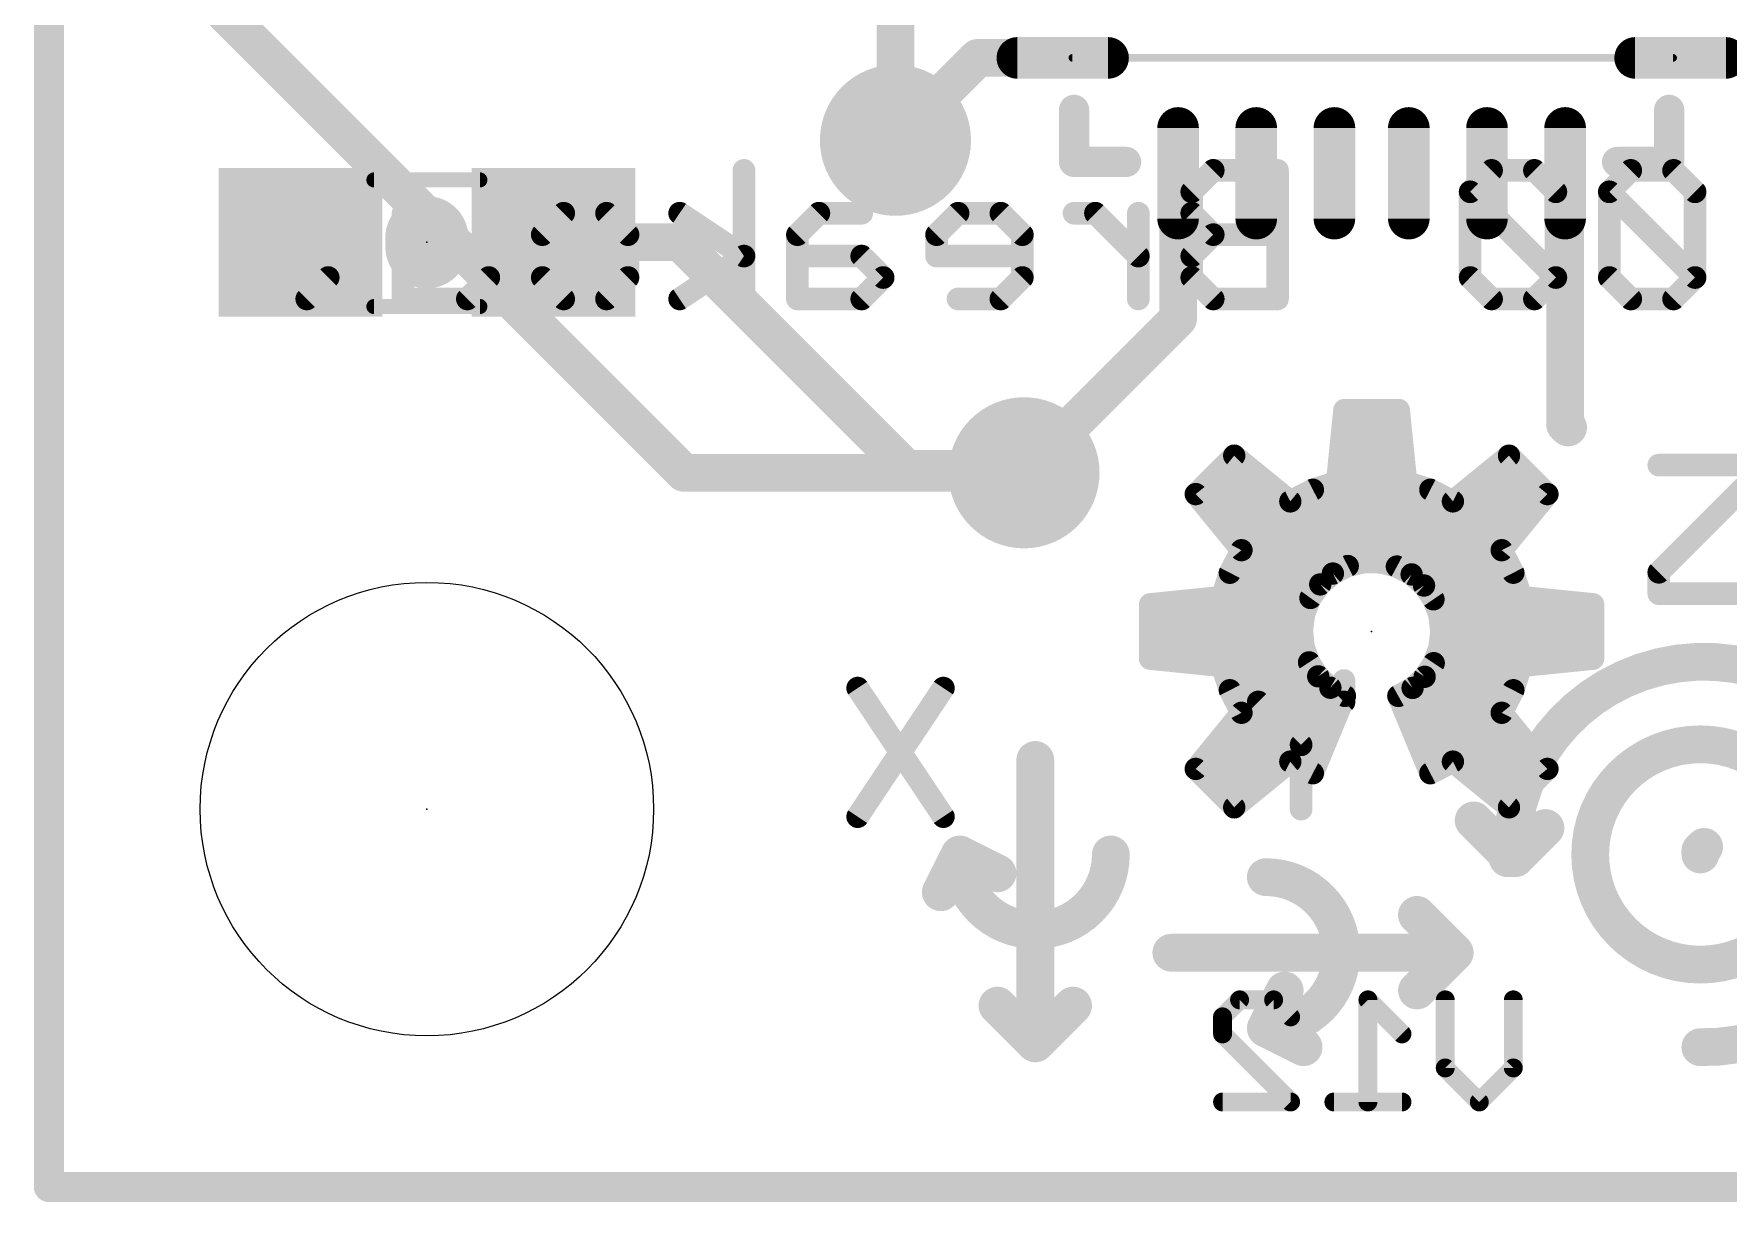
# Model space of a CAD drawing. Extents: x -27.9 to 17.9, y -15.2 to 21.7.
# Drawn here: x -0.1 to 11.29, y -0.1 to 7.75 of the extents above; entities that cross this region are included whole.
import ezdxf

# ---------------------------------------------------------------- set-up
doc = ezdxf.new("R2010")
doc.units = 0
for name, color, linetype in [('1', 12, 'CONTINUOUS'), ('16', 132, 'CONTINUOUS'), ('18', 110, 'CONTINUOUS'), ('20', 53, 'CONTINUOUS'), ('21', 41, 'CONTINUOUS'), ('22', 40, 'CONTINUOUS'), ('23', 53, 'CONTINUOUS'), ('24', 53, 'CONTINUOUS'), ('49', 253, 'CONTINUOUS'), ('51', 53, 'CONTINUOUS')]:
    doc.layers.add(name, color=color, linetype=linetype)

# ---------------------------------------------------------------- blocks, each defined once
blk = doc.blocks.new('RECT')
blk.add_solid([(-0.5, -0.5), (0.5, -0.5), (-0.5, 0.5), (0.5, 0.5)])
blk = doc.blocks.new('RECT142240X44704R100')
at = {"const_width": 0.1397}
blk.add_lwpolyline([(0.3747, 0), (0.3747, 0, 0.4142), (0.3048, 0.0699), (-0.3048, 0.0699, 0.4142), (-0.3747, 0), (-0.3747, 0, 0.4142), (-0.3048, -0.0699), (0.3048, -0.0699, 0.4142)], format="xyb", close=True, dxfattribs=at)
blk.add_solid([(-0.3302, -0.0254), (0.3302, -0.0254), (-0.3302, 0.0254), (0.3302, 0.0254)])
blk = doc.blocks.new('ROUNDV')
at = {"const_width": 0.5}
blk.add_lwpolyline([(0, -0.25, 1), (0, 0.25, 1), (0, -0.25)], format="xyb", dxfattribs=at)

msp = doc.modelspace()

# ---------------------------------------------------------------- linework, layer by layer
at = {"layer": '1'}
for points, const_width in [([(0, 0), (0, 21.59)], 0.2032), ([(6.243, 7.5892), (5.6896, 7.0358)], 0.254), ([(6.8138, 7.5892), (6.243, 7.5892)], 0.254), ([(7.5892, 6.8138), (7.5892, 5.8366)], 0.254), ([(10.1908, 6.8138), (10.1908, 5.1254)], 0.254), ([(3.39, 6.35), (4.2418, 6.35)], 0.254), ([(4.2418, 6.35), (5.7658, 4.826)], 0.254), ([(7.5892, 5.8366), (6.5532, 4.8006)], 0.254), ([(10.1908, 5.1254), (10.2108, 5.1054)], 0.254), ([(5.7658, 4.826), (6.5278, 4.826)], 0.254), ([(6.5278, 4.826), (6.5532, 4.8006)], 0.254), ([(17.78, 0), (0, 0)], 0.2032)]:
    msp.add_lwpolyline(points, dxfattribs=dict(at, const_width=const_width))
for points, const_width in [([(6.243, 7.6527, 1), (6.243, 7.5257)], 0.127), ([(6.2879, 7.5443, 1), (6.1981, 7.6341)], 0.127), ([(6.8138, 7.5257, 1), (6.8138, 7.6527)], 0.127), ([(5.6447, 7.0807, 1), (5.7345, 6.9909)], 0.127), ([(7.6527, 6.8138, 1), (7.5257, 6.8138)], 0.127), ([(10.2543, 6.8138, 1), (10.1273, 6.8138)], 0.127), ([(3.39, 6.4135, 1), (3.39, 6.2865)], 0.127), ([(4.2867, 6.3949, 1), (4.1969, 6.3051)], 0.127), ([(4.2418, 6.2865, 1), (4.2418, 6.4135)], 0.127), ([(7.6341, 5.7917, 1), (7.5443, 5.8815)], 0.127), ([(7.5257, 5.8366, 1), (7.6527, 5.8366)], 0.127), ([(10.2357, 5.1703, 1), (10.1459, 5.0805)], 0.127), ([(10.1273, 5.1254, 1), (10.2543, 5.1254)], 0.127), ([(10.1659, 5.0605, 1), (10.2557, 5.1503)], 0.127), ([(5.7658, 4.8895, 1), (5.7658, 4.7625)], 0.127), ([(5.7209, 4.7811, 1), (5.8107, 4.8709)], 0.127), ([(6.5727, 4.8709, 1), (6.4829, 4.7811)], 0.127), ([(6.5083, 4.8455, 1), (6.5981, 4.7557)], 0.127), ([(6.5083, 4.7557, 1), (6.5981, 4.8455)], 0.127), ([(6.5278, 4.7625, 1), (6.5278, 4.8895)], 0.127), ([(0, 0.0508, 1), (0, -0.0508)], 0.1016), ([(-0.0508, 0, 1), (0.0508, 0)], 0.1016)]:
    msp.add_lwpolyline(points, format="xyb", dxfattribs=dict(at, const_width=const_width))
at = {"layer": '16'}
for points, const_width in [([(0, 0), (0, 21.59)], 0.2032), ([(5.6896, 7.0358), (5.6896, 9.0678)], 0.254), ([(4.2672, 4.8006), (1.1684, 7.8994)], 0.254), ([(6.5532, 4.8006), (4.2672, 4.8006)], 0.254), ([(7.8881, 1.1435), (8.0025, 1.2579)], 0.127), ([(8.0025, 1.2579), (8.2313, 1.2579)], 0.127), ([(8.2313, 1.2579), (8.3457, 1.1435)], 0.127), ([(9.0941, 1.0291), (8.8653, 1.2579)], 0.127), ([(8.8653, 1.2579), (8.8653, 0.5715)], 0.127), ([(9.3849, 0.8003), (9.3849, 1.2579)], 0.127), ([(9.8425, 1.2579), (9.8425, 0.8003)], 0.127), ([(7.8881, 1.0291), (7.8881, 1.1435)], 0.127), ([(8.3457, 0.5715), (7.8881, 1.0291)], 0.127), ([(9.6137, 0.5715), (9.3849, 0.8003)], 0.127), ([(9.8425, 0.8003), (9.6137, 0.5715)], 0.127), ([(7.8881, 0.5715), (8.3457, 0.5715)], 0.127), ([(9.0941, 0.5715), (8.6365, 0.5715)], 0.127), ([(17.78, 0), (0, 0)], 0.2032)]:
    msp.add_lwpolyline(points, dxfattribs=dict(at, const_width=const_width))
for points, const_width in [([(5.6261, 7.0358, 1), (5.7531, 7.0358)], 0.127), ([(4.2672, 4.8641, 1), (4.2672, 4.7371)], 0.127), ([(4.2223, 4.7557, 1), (4.3121, 4.8455)], 0.127), ([(6.5532, 4.7371, 1), (6.5532, 4.8641)], 0.127), ([(8.0025, 1.2896, 1), (8.0025, 1.2261)], 0.0635), ([(8.0249, 1.2354, 1), (7.98, 1.2803)], 0.0635), ([(8.2537, 1.2803, 1), (8.2088, 1.2354)], 0.0635), ([(8.2313, 1.2261, 1), (8.2313, 1.2896)], 0.0635), ([(8.897, 1.2579, 1), (8.8335, 1.2579)], 0.0635), ([(8.8877, 1.2803, 1), (8.8428, 1.2354)], 0.0635), ([(9.4167, 1.2579, 1), (9.3532, 1.2579)], 0.0635), ([(9.8743, 1.2579, 1), (9.8108, 1.2579)], 0.0635), ([(7.9198, 1.1435, 1), (7.8563, 1.1435)], 0.0635), ([(7.8656, 1.1659, 1), (7.9105, 1.121)], 0.0635), ([(8.3232, 1.121, 1), (8.3681, 1.1659)], 0.0635), ([(7.8563, 1.0291, 1), (7.9198, 1.0291)], 0.0635), ([(7.9105, 1.0515, 1), (7.8656, 1.0066)], 0.0635), ([(9.0716, 1.0066, 1), (9.1165, 1.0515)], 0.0635), ([(9.3532, 0.8003, 1), (9.4167, 0.8003)], 0.0635), ([(9.4074, 0.8227, 1), (9.3625, 0.7778)], 0.0635), ([(9.8108, 0.8003, 1), (9.8743, 0.8003)], 0.0635), ([(9.865, 0.7778, 1), (9.82, 0.8227)], 0.0635), ([(7.8881, 0.6033, 1), (7.8881, 0.5397)], 0.0635), ([(8.3232, 0.549, 1), (8.3681, 0.594)], 0.0635), ([(8.3457, 0.5397, 1), (8.3457, 0.6033)], 0.0635), ([(8.6365, 0.6033, 1), (8.6365, 0.5397)], 0.0635), ([(8.8335, 0.5715, 1), (8.897, 0.5715)], 0.0635), ([(9.0941, 0.5397, 1), (9.0941, 0.6033)], 0.0635), ([(9.5913, 0.594, 1), (9.6362, 0.549)], 0.0635), ([(9.5913, 0.549, 1), (9.6362, 0.594)], 0.0635), ([(0, 0.0508, 1), (0, -0.0508)], 0.1016), ([(-0.0508, 0, 1), (0.0508, 0)], 0.1016)]:
    msp.add_lwpolyline(points, format="xyb", dxfattribs=dict(at, const_width=const_width))
at = {"layer": '20', "const_width": 0.2032}
for points in [[(0, 0), (0, 21.59)], [(17.78, 0), (0, 0)]]:
    msp.add_lwpolyline(points, dxfattribs=at)
at = {"layer": '20', "const_width": 0.1016}
for points in [[(0, 0.0508, 1), (0, -0.0508)], [(-0.0508, 0, 1), (0.0508, 0)]]:
    msp.add_lwpolyline(points, format="xyb", dxfattribs=at)
at = {"layer": '20'}
msp.add_circle((2.54, 2.54), 1.524, dxfattribs=at)
at = {"layer": '21'}
for points, const_width in [([(6.89, 7.24), (6.89, 6.89)], 0.2032), ([(10.89, 6.89), (10.89, 7.24)], 0.2032), ([(7.24, 6.89), (6.89, 6.89)], 0.2032), ([(10.54, 6.89), (10.89, 6.89)], 0.2032), ([(2.54, 6.3195), (2.54, 6.3805)], 0.5588), ([(10.8204, 4.8521), (11.3966, 4.8521)], 0.1524), ([(11.3966, 4.7081), (10.8204, 4.1319)], 0.1524), ([(10.8204, 4.1319), (10.8204, 3.9878)], 0.1524), ([(10.8204, 3.9878), (11.3966, 3.9878)], 0.1524), ([(5.4356, 3.3535), (6.0118, 2.4892)], 0.1524), ([(6.0118, 3.3535), (5.4356, 2.4892)], 0.1524), ([(8.128, 3.4043), (8.128, 3.2603)], 0.1524), ([(8.7042, 3.2603), (8.7042, 3.4043)], 0.1524), ([(8.128, 3.2603), (8.4161, 2.9722)], 0.1524), ([(8.4161, 2.9722), (8.7042, 3.2603)], 0.1524), ([(6.6294, 0.9652), (6.6294, 2.8702)], 0.254), ([(8.4161, 2.9722), (8.4161, 2.54)], 0.1524), ([(9.779, 2.2606), (9.5758, 2.4638)], 0.254), ([(9.8552, 2.2098), (10.0584, 2.413)], 0.254), ([(11.0998, 2.2606), (11.1252, 2.286)], 0.254), ([(6.1214, 2.2352), (5.9944, 1.9812)], 0.254), ([(6.1214, 2.2352), (6.3754, 2.1082)], 0.254), ([(9.8298, 2.2606), (9.779, 2.2606)], 0.254), ([(9.8044, 2.2098), (9.8552, 2.2098)], 0.254), ([(11.0998, 2.2352), (11.0998, 2.2606)], 0.254), ([(9.4488, 1.5748), (9.1948, 1.8288)], 0.254), ([(9.4488, 1.5748), (7.5438, 1.5748)], 0.254), ([(9.4488, 1.5748), (9.1948, 1.3208)], 0.254), ([(8.1788, 1.0668), (8.3058, 1.3208)], 0.254), ([(6.6294, 0.9652), (6.3754, 1.2192)], 0.254), ([(6.6294, 0.9652), (6.8834, 1.2192)], 0.254), ([(8.1788, 1.0668), (8.4328, 0.9398)], 0.254)]:
    msp.add_lwpolyline(points, dxfattribs=dict(at, const_width=const_width))
for points, const_width in [([(6.9408, 7.24, 1), (6.8392, 7.24)], 0.1016), ([(10.9408, 7.24, 1), (10.8392, 7.24)], 0.1016), ([(6.89, 6.9408, 1), (6.89, 6.8392)], 0.1016), ([(7.24, 6.8392, 1), (7.24, 6.9408)], 0.1016), ([(10.54, 6.9408, 1), (10.54, 6.8392)], 0.1016), ([(10.89, 6.8392, 1), (10.89, 6.9408)], 0.1016), ([(6.8392, 6.89, 1), (6.9408, 6.89)], 0.1016), ([(10.8392, 6.89, 1), (10.9408, 6.89)], 0.1016), ([(2.6797, 6.3805, 1), (2.4003, 6.3805)], 0.2794), ([(2.4003, 6.3195, 1), (2.6797, 6.3195)], 0.2794), ([(10.8204, 4.8902, 1), (10.8204, 4.814)], 0.0762), ([(10.8585, 4.1319, 1), (10.7823, 4.1319)], 0.0762), ([(10.7935, 4.1588, 1), (10.8473, 4.1049)], 0.0762), ([(10.8204, 4.0259, 1), (10.8204, 3.9497)], 0.0762), ([(10.7823, 3.9878, 1), (10.8585, 3.9878)], 0.0762), ([(11.0998, 0.9398, 2.4828), (9.8298, 2.2098)], 0.254), ([(5.4673, 3.3747, 1), (5.4039, 3.3324)], 0.0762), ([(6.0435, 3.3324, 1), (5.9801, 3.3747)], 0.0762), ([(8.1661, 3.4043, 1), (8.0899, 3.4043)], 0.0762), ([(8.7423, 3.4043, 1), (8.6661, 3.4043)], 0.0762), ([(8.1549, 3.2872, 1), (8.1011, 3.2333)], 0.0762), ([(8.7312, 3.2333, 1), (8.6773, 3.2872)], 0.0762), ([(8.0899, 3.2603, 1), (8.1661, 3.2603)], 0.0762), ([(8.6661, 3.2603, 1), (8.7423, 3.2603)], 0.0762), ([(11.0998, 1.4947, 1), (11.0998, 2.9757, 1), (11.0998, 1.4947)], 0.254), ([(6.6929, 2.8702, 1), (6.5659, 2.8702)], 0.127), ([(8.4542, 2.9722, 1), (8.378, 2.9722)], 0.0762), ([(8.3892, 2.9991, 1), (8.4431, 2.9452)], 0.0762), ([(8.3892, 2.9452, 1), (8.4431, 2.9991)], 0.0762), ([(5.4039, 2.5103, 1), (5.4673, 2.4681)], 0.0762), ([(5.9801, 2.4681, 1), (6.0435, 2.5103)], 0.0762), ([(8.378, 2.54, 1), (8.4542, 2.54)], 0.0762), ([(9.6207, 2.5087, 1), (9.5309, 2.4189)], 0.127), ([(10.1033, 2.3681, 1), (10.0135, 2.4579)], 0.127), ([(11.1701, 2.2411, 1), (11.0803, 2.3309)], 0.127), ([(6.1214, 2.2352, 1), (7.1374, 2.2352)], 0.254), ([(6.1849, 2.2352, 1), (6.0579, 2.2352)], 0.127), ([(6.1498, 2.292, 1), (6.093, 2.1784)], 0.127), ([(6.1782, 2.2068, 1), (6.0646, 2.2636)], 0.127), ([(7.2009, 2.2352, 1), (7.0739, 2.2352)], 0.127), ([(9.779, 2.3241, 1), (9.779, 2.1971)], 0.127), ([(9.7341, 2.2157, 1), (9.8239, 2.3055)], 0.127), ([(9.8044, 2.2733, 1), (9.8044, 2.1463)], 0.127), ([(9.8103, 2.2547, 1), (9.9001, 2.1649)], 0.127), ([(9.8298, 2.1971, 1), (9.8298, 2.3241)], 0.127), ([(9.8552, 2.1463, 1), (9.8552, 2.2733)], 0.127), ([(11.1633, 2.2606, 1), (11.0363, 2.2606)], 0.127), ([(11.0549, 2.3055, 1), (11.1447, 2.2157)], 0.127), ([(11.0363, 2.2352, 1), (11.1633, 2.2352)], 0.127), ([(6.347, 2.0514, 1), (6.4038, 2.165)], 0.127), ([(8.1788, 1.0668, 1), (8.1788, 2.0828)], 0.254), ([(8.1788, 2.1463, 1), (8.1788, 2.0193)], 0.127), ([(9.7663, 2.2086, 1), (9.8933, 2.211)], 0.127), ([(5.9376, 2.0096, 1), (6.0512, 1.9528)], 0.127), ([(9.2397, 1.8737, 1), (9.1499, 1.7839)], 0.127), ([(7.5438, 1.6383, 1), (7.5438, 1.5113)], 0.127), ([(9.4937, 1.5299, 1), (9.4039, 1.6197)], 0.127), ([(9.4039, 1.5299, 1), (9.4937, 1.6197)], 0.127), ([(9.4488, 1.5113, 1), (9.4488, 1.6383)], 0.127), ([(8.3626, 1.2924, 1), (8.249, 1.3492)], 0.127), ([(9.1499, 1.3657, 1), (9.2397, 1.2759)], 0.127), ([(6.4203, 1.2641, 1), (6.3305, 1.1743)], 0.127), ([(6.9283, 1.1743, 1), (6.8385, 1.2641)], 0.127), ([(8.1788, 1.1303, 1), (8.1788, 1.0033)], 0.127), ([(8.2072, 1.1236, 1), (8.1504, 1.01)], 0.127), ([(8.122, 1.0952, 1), (8.2356, 1.0384)], 0.127), ([(6.5845, 1.0101, 1), (6.6743, 0.9203)], 0.127), ([(6.5659, 0.9652, 1), (6.6929, 0.9652)], 0.127), ([(6.5845, 0.9203, 1), (6.6743, 1.0101)], 0.127), ([(8.4044, 0.883, 1), (8.4612, 0.9966)], 0.127), ([(11.101, 1.0033, 1), (11.0986, 0.8763)], 0.127)]:
    msp.add_lwpolyline(points, format="xyb", dxfattribs=dict(at, const_width=const_width))
at = {"layer": '22'}
for points, const_width in [([(4.6713, 5.969), (4.6713, 6.8333)], 0.1524), ([(7.8253, 6.8333), (7.6813, 6.6893)], 0.1524), ([(8.2575, 6.8333), (7.8253, 6.8333)], 0.1524), ([(8.2575, 5.969), (8.2575, 6.8333)], 0.1524), ([(9.6964, 6.8333), (9.5523, 6.6893)], 0.1524), ([(9.9845, 6.8333), (9.6964, 6.8333)], 0.1524), ([(10.1285, 6.6893), (9.9845, 6.8333)], 0.1524), ([(10.6319, 6.8333), (10.4878, 6.6893)], 0.1524), ([(10.92, 6.8333), (10.6319, 6.8333)], 0.1524), ([(11.064, 6.6893), (10.92, 6.8333)], 0.1524), ([(1.8766, 6.6893), (1.8766, 6.1131)], 0.1524), ([(7.6813, 6.6893), (7.6813, 6.5452)], 0.1524), ([(9.5523, 6.6893), (9.5523, 6.1131)], 0.1524), ([(10.1285, 6.1131), (9.5523, 6.6893)], 0.1524), ([(10.1285, 6.1131), (10.1285, 6.6893)], 0.1524), ([(10.4878, 6.6893), (10.4878, 6.1131)], 0.1524), ([(11.064, 6.1131), (10.4878, 6.6893)], 0.1524), ([(11.064, 6.1131), (11.064, 6.6893)], 0.1524), ([(2.0207, 6.5452), (1.7326, 6.5452)], 0.1524), ([(2.38, 5.969), (2.38, 6.5452)], 0.1524), ([(2.9562, 6.5452), (2.9562, 6.1131)], 0.1524), ([(3.3155, 6.4012), (3.4596, 6.5452)], 0.1524), ([(3.4596, 6.5452), (3.7477, 6.5452)], 0.1524), ([(3.7477, 6.5452), (3.8917, 6.4012)], 0.1524), ([(4.6713, 6.2571), (4.2392, 6.5452)], 0.1524), ([(5.1747, 6.5452), (5.0306, 6.4012)], 0.1524), ([(5.4628, 6.5452), (5.1747, 6.5452)], 0.1524), ([(6.1102, 6.5452), (5.9661, 6.4012)], 0.1524), ([(6.3983, 6.5452), (6.1102, 6.5452)], 0.1524), ([(6.5424, 6.4012), (6.3983, 6.5452)], 0.1524), ([(7.0339, 6.5452), (6.8898, 6.5452)], 0.1524), ([(7.322, 6.2571), (7.0339, 6.5452)], 0.1524), ([(7.322, 5.969), (7.322, 6.5452)], 0.1524), ([(7.6813, 6.5452), (7.8253, 6.4012)], 0.1524), ([(3.3155, 6.1131), (3.3155, 6.4012)], 0.1524), ([(3.8917, 6.4012), (3.8917, 6.1131)], 0.1524), ([(5.0306, 6.4012), (5.0306, 5.969)], 0.1524), ([(5.9661, 6.4012), (5.9661, 6.2571)], 0.1524), ([(6.5424, 6.1131), (6.5424, 6.4012)], 0.1524), ([(7.8253, 6.4012), (7.6813, 6.2571)], 0.1524), ([(8.2575, 6.4012), (7.8253, 6.4012)], 0.1524), ([(4.2392, 5.969), (4.6713, 6.2571)], 0.1524), ([(5.4628, 6.2571), (5.0306, 6.2571)], 0.1524), ([(5.6069, 6.1131), (5.4628, 6.2571)], 0.1524), ([(5.9661, 6.2571), (6.5424, 6.2571)], 0.1524), ([(7.6813, 6.2571), (7.6813, 6.1131)], 0.1524), ([(1.8766, 6.1131), (1.7326, 5.969)], 0.1524), ([(2.9562, 6.1131), (2.8122, 5.969)], 0.1524), ([(3.4596, 5.969), (3.3155, 6.1131)], 0.1524), ([(3.8917, 6.1131), (3.7477, 5.969)], 0.1524), ([(5.4628, 5.969), (5.6069, 6.1131)], 0.1524), ([(6.3983, 5.969), (6.5424, 6.1131)], 0.1524), ([(7.6813, 6.1131), (7.8253, 5.969)], 0.1524), ([(9.5523, 6.1131), (9.6964, 5.969)], 0.1524), ([(9.9845, 5.969), (10.1285, 6.1131)], 0.1524), ([(10.4878, 6.1131), (10.6319, 5.969)], 0.1524), ([(10.92, 5.969), (11.064, 6.1131)], 0.1524), ([(2.8122, 5.969), (2.38, 5.969)], 0.1524), ([(3.7477, 5.969), (3.4596, 5.969)], 0.1524), ([(5.0306, 5.969), (5.4628, 5.969)], 0.1524), ([(6.1102, 5.969), (6.3983, 5.969)], 0.1524), ([(7.8253, 5.969), (8.2575, 5.969)], 0.1524), ([(9.6964, 5.969), (9.9845, 5.969)], 0.1524), ([(10.6319, 5.969), (10.92, 5.969)], 0.1524), ([(8.658, 4.7387), (8.7072, 5.2226)], 0.15), ([(8.7072, 5.2226), (9.0728, 5.2226)], 0.15), ([(9.0728, 5.2226), (9.122, 4.7387)], 0.15), ([(8.6947, 5.1), (9.0853, 5.1)], 0.15), ([(8.6795, 4.95), (9.1005, 4.95)], 0.15), ([(7.708, 4.6573), (7.9665, 4.9158)], 0.15), ([(7.9665, 4.9158), (8.3435, 4.6084)], 0.15), ([(9.4365, 4.6084), (9.8135, 4.9158)], 0.15), ([(9.8135, 4.9158), (10.072, 4.6573)], 0.15), ([(7.8507, 4.8), (8.1085, 4.8)], 0.15), ([(8.4953, 4.6866), (8.658, 4.7387)], 0.15), ([(8.6642, 4.8), (9.1158, 4.8)], 0.15), ([(9.122, 4.7387), (9.2847, 4.6866)], 0.15), ([(9.6715, 4.8), (9.9293, 4.8)], 0.15), ([(8.0154, 4.2803), (7.708, 4.6573)], 0.15), ([(7.714, 4.65), (8.2925, 4.65)], 0.15), ([(8.3435, 4.6084), (8.4953, 4.6866)], 0.15), ([(8.4243, 4.65), (9.3557, 4.65)], 0.15), ([(9.2847, 4.6866), (9.4365, 4.6084)], 0.15), ([(9.4875, 4.65), (10.0661, 4.65)], 0.15), ([(10.072, 4.6573), (9.7646, 4.2803)], 0.15), ([(7.8363, 4.5), (9.9437, 4.5)], 0.15), ([(7.9372, 4.1285), (8.0154, 4.2803)], 0.15), ([(7.9586, 4.35), (9.8214, 4.35)], 0.15), ([(9.7646, 4.2803), (9.8428, 4.1285)], 0.15), ([(7.974, 4.2), (9.806, 4.2)], 0.15), ([(8.7298, 4.1742), (8.6297, 4.1234)], 0.15), ([(8.839, 4.1996), (8.7298, 4.1742)], 0.15), ([(8.9512, 4.1984), (8.839, 4.1996)], 0.15), ([(9.0599, 4.1706), (8.9512, 4.1984)], 0.15), ([(9.1589, 4.1177), (9.0599, 4.1706)], 0.15), ([(7.8851, 3.9658), (7.9372, 4.1285)], 0.15), ([(7.9121, 4.05), (8.5442, 4.05)], 0.15), ([(8.5445, 4.0504), (8.4792, 3.9592)], 0.15), ([(8.6297, 4.1234), (8.5445, 4.0504)], 0.15), ([(9.2424, 4.0428), (9.1589, 4.1177)], 0.15), ([(9.2344, 4.05), (9.8679, 4.05)], 0.15), ([(9.3058, 3.9502), (9.2424, 4.0428)], 0.15), ([(9.8428, 4.1285), (9.8949, 3.9658)], 0.15), ([(7.4012, 3.9166), (7.8851, 3.9658)], 0.15), ([(7.4012, 3.551), (7.4012, 3.9166)], 0.15), ([(8.4792, 3.9592), (8.4373, 3.8551)], 0.15), ([(9.3453, 3.8452), (9.3058, 3.9502)], 0.15), ([(9.8949, 3.9658), (10.3788, 3.9166)], 0.15), ([(10.3788, 3.9166), (10.3788, 3.551)], 0.15), ([(7.4012, 3.9), (8.4554, 3.9)], 0.15), ([(8.4373, 3.8551), (8.4215, 3.744)], 0.15), ([(9.3247, 3.9), (10.3788, 3.9)], 0.15), ([(9.3588, 3.7338), (9.3453, 3.8452)], 0.15), ([(7.4012, 3.75), (8.4223, 3.75)], 0.15), ([(8.4215, 3.744), (8.4325, 3.6323)], 0.15), ([(9.3459, 3.6244), (9.3588, 3.7338)], 0.15), ([(9.3568, 3.75), (10.3788, 3.75)], 0.15), ([(7.4012, 3.6), (8.4438, 3.6)], 0.15), ([(8.4325, 3.6323), (8.4697, 3.5265)], 0.15), ([(9.3077, 3.521), (9.3459, 3.6244)], 0.15), ([(9.3369, 3.6), (10.3788, 3.6)], 0.15), ([(7.8851, 3.5018), (7.4012, 3.551)], 0.15), ([(7.9372, 3.3391), (7.8851, 3.5018)], 0.15), ([(8.4697, 3.5265), (8.531, 3.4325)], 0.15), ([(9.2465, 3.4293), (9.3077, 3.521)], 0.15), ([(9.8949, 3.5018), (9.8428, 3.3391)], 0.15), ([(10.3788, 3.551), (9.8949, 3.5018)], 0.15), ([(7.9017, 3.45), (8.5195, 3.45)], 0.15), ([(8.531, 3.4325), (8.6128, 3.3558)], 0.15), ([(8.6128, 3.3558), (8.7106, 3.3007)], 0.15), ([(9.0694, 3.3007), (9.1656, 3.3545)], 0.15), ([(9.1656, 3.3545), (9.2465, 3.4293)], 0.15), ([(9.2603, 3.45), (9.8783, 3.45)], 0.15), ([(8.0154, 3.1873), (7.9372, 3.3391)], 0.15), ([(7.9573, 3.3), (8.7103, 3.3)], 0.15), ([(8.7106, 3.3007), (8.4953, 2.781)], 0.15), ([(9.2847, 2.781), (9.0694, 3.3007)], 0.15), ([(9.0697, 3.3), (9.8227, 3.3)], 0.15), ([(9.8428, 3.3391), (9.7646, 3.1873)], 0.15), ([(7.708, 2.8103), (8.0154, 3.1873)], 0.15), ([(7.985, 3.15), (8.6482, 3.15)], 0.15), ([(9.1318, 3.15), (9.795, 3.15)], 0.15), ([(9.7646, 3.1873), (10.072, 2.8103)], 0.15), ([(7.8627, 3), (8.586, 3)], 0.15), ([(9.194, 3), (9.9173, 3)], 0.15), ([(7.9665, 2.5518), (7.708, 2.8103)], 0.15), ([(7.7404, 2.85), (8.3322, 2.85)], 0.15), ([(8.3435, 2.8592), (7.9665, 2.5518)], 0.15), ([(8.4953, 2.781), (8.3435, 2.8592)], 0.15), ([(8.3614, 2.85), (8.5239, 2.85)], 0.15), ([(9.2561, 2.85), (9.4186, 2.85)], 0.15), ([(9.4365, 2.8592), (9.2847, 2.781)], 0.15), ([(9.8135, 2.5518), (9.4365, 2.8592)], 0.15), ([(9.4478, 2.85), (10.0396, 2.85)], 0.15), ([(10.072, 2.8103), (9.8135, 2.5518)], 0.15), ([(7.8183, 2.7), (8.1483, 2.7)], 0.15), ([(9.6317, 2.7), (9.9617, 2.7)], 0.15)]:
    msp.add_lwpolyline(points, dxfattribs=dict(at, const_width=const_width))
for points, const_width in [([(4.7094, 6.8333, 1), (4.6332, 6.8333)], 0.0762), ([(7.8253, 6.8714, 1), (7.8253, 6.7952)], 0.0762), ([(7.8523, 6.8064, 1), (7.7984, 6.8603)], 0.0762), ([(8.2956, 6.8333, 1), (8.2194, 6.8333)], 0.0762), ([(8.2575, 6.7952, 1), (8.2575, 6.8714)], 0.0762), ([(9.6964, 6.8714, 1), (9.6964, 6.7952)], 0.0762), ([(9.7233, 6.8064, 1), (9.6694, 6.8603)], 0.0762), ([(10.0114, 6.8603, 1), (9.9575, 6.8064)], 0.0762), ([(9.9845, 6.7952, 1), (9.9845, 6.8714)], 0.0762), ([(10.6319, 6.8714, 1), (10.6319, 6.7952)], 0.0762), ([(10.6588, 6.8064, 1), (10.6049, 6.8603)], 0.0762), ([(10.9469, 6.8603, 1), (10.893, 6.8064)], 0.0762), ([(10.92, 6.7952, 1), (10.92, 6.8714)], 0.0762), ([(1.9147, 6.6893, 1), (1.8385, 6.6893)], 0.0762), ([(7.6543, 6.7162, 1), (7.7082, 6.6623)], 0.0762), ([(7.7194, 6.6893, 1), (7.6432, 6.6893)], 0.0762), ([(9.5904, 6.6893, 1), (9.5142, 6.6893)], 0.0762), ([(9.5792, 6.7162, 1), (9.5254, 6.6623)], 0.0762), ([(9.5254, 6.7162, 1), (9.5792, 6.6623)], 0.0762), ([(10.1666, 6.6893, 1), (10.0904, 6.6893)], 0.0762), ([(10.1016, 6.6623, 1), (10.1555, 6.7162)], 0.0762), ([(10.5259, 6.6893, 1), (10.4497, 6.6893)], 0.0762), ([(10.5148, 6.7162, 1), (10.4609, 6.6623)], 0.0762), ([(10.4609, 6.7162, 1), (10.5148, 6.6623)], 0.0762), ([(11.1021, 6.6893, 1), (11.0259, 6.6893)], 0.0762), ([(11.0371, 6.6623, 1), (11.091, 6.7162)], 0.0762), ([(1.7326, 6.5833, 1), (1.7326, 6.5071)], 0.0762), ([(2.0207, 6.5071, 1), (2.0207, 6.5833)], 0.0762), ([(2.4181, 6.5452, 1), (2.3419, 6.5452)], 0.0762), ([(2.9943, 6.5452, 1), (2.9181, 6.5452)], 0.0762), ([(3.4596, 6.5833, 1), (3.4596, 6.5071)], 0.0762), ([(3.4865, 6.5183, 1), (3.4326, 6.5722)], 0.0762), ([(3.7746, 6.5722, 1), (3.7207, 6.5183)], 0.0762), ([(3.7477, 6.5071, 1), (3.7477, 6.5833)], 0.0762), ([(4.2603, 6.5769, 1), (4.218, 6.5135)], 0.0762), ([(5.1747, 6.5833, 1), (5.1747, 6.5071)], 0.0762), ([(5.2016, 6.5183, 1), (5.1477, 6.5722)], 0.0762), ([(5.4628, 6.5071, 1), (5.4628, 6.5833)], 0.0762), ([(6.1102, 6.5833, 1), (6.1102, 6.5071)], 0.0762), ([(6.1371, 6.5183, 1), (6.0833, 6.5722)], 0.0762), ([(6.4253, 6.5722, 1), (6.3714, 6.5183)], 0.0762), ([(6.3983, 6.5071, 1), (6.3983, 6.5833)], 0.0762), ([(6.8898, 6.5833, 1), (6.8898, 6.5071)], 0.0762), ([(7.0608, 6.5722, 1), (7.0069, 6.5183)], 0.0762), ([(7.0339, 6.5071, 1), (7.0339, 6.5833)], 0.0762), ([(7.3601, 6.5452, 1), (7.2839, 6.5452)], 0.0762), ([(7.7082, 6.5722, 1), (7.6543, 6.5183)], 0.0762), ([(7.6432, 6.5452, 1), (7.7194, 6.5452)], 0.0762), ([(3.3536, 6.4012, 1), (3.2774, 6.4012)], 0.0762), ([(3.2886, 6.4281, 1), (3.3425, 6.3742)], 0.0762), ([(3.9298, 6.4012, 1), (3.8536, 6.4012)], 0.0762), ([(3.8648, 6.3742, 1), (3.9187, 6.4281)], 0.0762), ([(5.0687, 6.4012, 1), (4.9925, 6.4012)], 0.0762), ([(5.0037, 6.4281, 1), (5.0576, 6.3742)], 0.0762), ([(6.0042, 6.4012, 1), (5.928, 6.4012)], 0.0762), ([(5.9392, 6.4281, 1), (5.9931, 6.3742)], 0.0762), ([(6.5805, 6.4012, 1), (6.5043, 6.4012)], 0.0762), ([(6.5154, 6.3742, 1), (6.5693, 6.4281)], 0.0762), ([(7.8253, 6.4393, 1), (7.8253, 6.3631)], 0.0762), ([(7.8523, 6.3742, 1), (7.7984, 6.4281)], 0.0762), ([(7.7984, 6.3742, 1), (7.8523, 6.4281)], 0.0762), ([(8.2575, 6.3631, 1), (8.2575, 6.4393)], 0.0762), ([(4.6925, 6.2254, 1), (4.6502, 6.2888)], 0.0762), ([(4.6502, 6.2254, 1), (4.6925, 6.2888)], 0.0762), ([(5.0306, 6.2952, 1), (5.0306, 6.219)], 0.0762), ([(5.4897, 6.2841, 1), (5.4359, 6.2302)], 0.0762), ([(5.4628, 6.219, 1), (5.4628, 6.2952)], 0.0762), ([(5.9661, 6.2952, 1), (5.9661, 6.219)], 0.0762), ([(5.928, 6.2571, 1), (6.0042, 6.2571)], 0.0762), ([(6.5424, 6.219, 1), (6.5424, 6.2952)], 0.0762), ([(7.295, 6.2302, 1), (7.3489, 6.2841)], 0.0762), ([(7.6543, 6.2841, 1), (7.7082, 6.2302)], 0.0762), ([(7.7194, 6.2571, 1), (7.6432, 6.2571)], 0.0762), ([(1.8385, 6.1131, 1), (1.9147, 6.1131)], 0.0762), ([(1.9036, 6.0861, 1), (1.8497, 6.14)], 0.0762), ([(2.9181, 6.1131, 1), (2.9943, 6.1131)], 0.0762), ([(2.9832, 6.0861, 1), (2.9293, 6.14)], 0.0762), ([(3.3425, 6.14, 1), (3.2886, 6.0861)], 0.0762), ([(3.2774, 6.1131, 1), (3.3536, 6.1131)], 0.0762), ([(3.8536, 6.1131, 1), (3.9298, 6.1131)], 0.0762), ([(3.9187, 6.0861, 1), (3.8648, 6.14)], 0.0762), ([(5.6338, 6.0861, 1), (5.5799, 6.14)], 0.0762), ([(5.5799, 6.0861, 1), (5.6338, 6.14)], 0.0762), ([(6.5043, 6.1131, 1), (6.5805, 6.1131)], 0.0762), ([(6.5693, 6.0861, 1), (6.5154, 6.14)], 0.0762), ([(7.7082, 6.14, 1), (7.6543, 6.0861)], 0.0762), ([(7.6432, 6.1131, 1), (7.7194, 6.1131)], 0.0762), ([(9.5792, 6.14, 1), (9.5254, 6.0861)], 0.0762), ([(9.5142, 6.1131, 1), (9.5904, 6.1131)], 0.0762), ([(10.0904, 6.1131, 1), (10.1666, 6.1131)], 0.0762), ([(10.1555, 6.0861, 1), (10.1016, 6.14)], 0.0762), ([(10.1016, 6.0861, 1), (10.1555, 6.14)], 0.0762), ([(10.5148, 6.14, 1), (10.4609, 6.0861)], 0.0762), ([(10.4497, 6.1131, 1), (10.5259, 6.1131)], 0.0762), ([(11.0259, 6.1131, 1), (11.1021, 6.1131)], 0.0762), ([(11.091, 6.0861, 1), (11.0371, 6.14)], 0.0762), ([(11.0371, 6.0861, 1), (11.091, 6.14)], 0.0762), ([(2.38, 6.0071, 1), (2.38, 5.9309)], 0.0762), ([(2.8122, 5.9309, 1), (2.8122, 6.0071)], 0.0762), ([(3.4596, 6.0071, 1), (3.4596, 5.9309)], 0.0762), ([(3.7477, 5.9309, 1), (3.7477, 6.0071)], 0.0762), ([(4.218, 6.0007, 1), (4.2603, 5.9373)], 0.0762), ([(5.0306, 6.0071, 1), (5.0306, 5.9309)], 0.0762), ([(5.4628, 5.9309, 1), (5.4628, 6.0071)], 0.0762), ([(6.1102, 6.0071, 1), (6.1102, 5.9309)], 0.0762), ([(6.3983, 5.9309, 1), (6.3983, 6.0071)], 0.0762), ([(7.8253, 6.0071, 1), (7.8253, 5.9309)], 0.0762), ([(8.2575, 5.9309, 1), (8.2575, 6.0071)], 0.0762), ([(9.6964, 6.0071, 1), (9.6964, 5.9309)], 0.0762), ([(9.9845, 5.9309, 1), (9.9845, 6.0071)], 0.0762), ([(10.6319, 6.0071, 1), (10.6319, 5.9309)], 0.0762), ([(10.92, 5.9309, 1), (10.92, 6.0071)], 0.0762), ([(1.7056, 5.9959, 1), (1.7595, 5.9421)], 0.0762), ([(2.3419, 5.969, 1), (2.4181, 5.969)], 0.0762), ([(2.7852, 5.9959, 1), (2.8391, 5.9421)], 0.0762), ([(3.4326, 5.9421, 1), (3.4865, 5.9959)], 0.0762), ([(3.7207, 5.9959, 1), (3.7746, 5.9421)], 0.0762), ([(4.6332, 5.969, 1), (4.7094, 5.969)], 0.0762), ([(4.9925, 5.969, 1), (5.0687, 5.969)], 0.0762), ([(5.4359, 5.9959, 1), (5.4897, 5.9421)], 0.0762), ([(6.3714, 5.9959, 1), (6.4253, 5.9421)], 0.0762), ([(7.2839, 5.969, 1), (7.3601, 5.969)], 0.0762), ([(7.7984, 5.9421, 1), (7.8523, 5.9959)], 0.0762), ([(8.2194, 5.969, 1), (8.2956, 5.969)], 0.0762), ([(9.6694, 5.9421, 1), (9.7233, 5.9959)], 0.0762), ([(9.9575, 5.9959, 1), (10.0114, 5.9421)], 0.0762), ([(10.6049, 5.9421, 1), (10.6588, 5.9959)], 0.0762), ([(10.893, 5.9959, 1), (10.9469, 5.9421)], 0.0762), ([(8.7072, 5.2601, 1), (8.7072, 5.1851)], 0.075), ([(8.7445, 5.2188, 1), (8.6699, 5.2264)], 0.075), ([(9.1101, 5.2264, 1), (9.0355, 5.2188)], 0.075), ([(9.0728, 5.1851, 1), (9.0728, 5.2601)], 0.075), ([(8.6947, 5.1375, 1), (8.6947, 5.0625)], 0.075), ([(9.0853, 5.0625, 1), (9.0853, 5.1375)], 0.075), ([(8.6795, 4.9875, 1), (8.6795, 4.9125)], 0.075), ([(9.1005, 4.9125, 1), (9.1005, 4.9875)], 0.075), ([(7.9902, 4.9449, 1), (7.9428, 4.8867)], 0.075), ([(7.993, 4.8893, 1), (7.94, 4.9423)], 0.075), ([(9.84, 4.9423, 1), (9.787, 4.8893)], 0.075), ([(9.8372, 4.8867, 1), (9.7898, 4.9449)], 0.075), ([(7.8507, 4.8375, 1), (7.8507, 4.7625)], 0.075), ([(8.1085, 4.7625, 1), (8.1085, 4.8375)], 0.075), ([(8.6642, 4.8375, 1), (8.6642, 4.7625)], 0.075), ([(8.6694, 4.703, 1), (8.6466, 4.7744)], 0.075), ([(9.1334, 4.7744, 1), (9.1106, 4.703)], 0.075), ([(9.1158, 4.7625, 1), (9.1158, 4.8375)], 0.075), ([(9.6715, 4.8375, 1), (9.6715, 4.7625)], 0.075), ([(9.9293, 4.7625, 1), (9.9293, 4.8375)], 0.075), ([(7.7371, 4.681, 1), (7.6789, 4.6336)], 0.075), ([(7.6815, 4.6838, 1), (7.7345, 4.6308)], 0.075), ([(7.714, 4.6875, 1), (7.714, 4.6125)], 0.075), ([(8.2925, 4.6125, 1), (8.2925, 4.6875)], 0.075), ([(8.3263, 4.6417, 1), (8.3607, 4.5751)], 0.075), ([(8.3198, 4.5793, 1), (8.3672, 4.6375)], 0.075), ([(8.4243, 4.6875, 1), (8.4243, 4.6125)], 0.075), ([(8.4839, 4.7223, 1), (8.5068, 4.6509)], 0.075), ([(8.5125, 4.6533, 1), (8.4782, 4.72)], 0.075), ([(8.6207, 4.7425, 1), (8.6953, 4.7349)], 0.075), ([(9.0847, 4.7349, 1), (9.1593, 4.7425)], 0.075), ([(9.3018, 4.72, 1), (9.2675, 4.6533)], 0.075), ([(9.2732, 4.6509, 1), (9.2961, 4.7223)], 0.075), ([(9.3557, 4.6125, 1), (9.3557, 4.6875)], 0.075), ([(9.4128, 4.6375, 1), (9.4602, 4.5793)], 0.075), ([(9.4193, 4.5751, 1), (9.4537, 4.6417)], 0.075), ([(9.4875, 4.6875, 1), (9.4875, 4.6125)], 0.075), ([(10.1011, 4.6336, 1), (10.0429, 4.681)], 0.075), ([(10.0455, 4.6308, 1), (10.0985, 4.6838)], 0.075), ([(10.0661, 4.6125, 1), (10.0661, 4.6875)], 0.075), ([(7.8363, 4.5375, 1), (7.8363, 4.4625)], 0.075), ([(9.9437, 4.4625, 1), (9.9437, 4.5375)], 0.075), ([(7.9586, 4.3875, 1), (7.9586, 4.3125)], 0.075), ([(8.0487, 4.2631, 1), (7.9821, 4.2975)], 0.075), ([(7.9863, 4.2566, 1), (8.0445, 4.304)], 0.075), ([(9.7979, 4.2975, 1), (9.7313, 4.2631)], 0.075), ([(9.7355, 4.304, 1), (9.7937, 4.2566)], 0.075), ([(9.8214, 4.3125, 1), (9.8214, 4.3875)], 0.075), ([(7.974, 4.2375, 1), (7.974, 4.1625)], 0.075), ([(8.7212, 4.2107, 1), (8.7383, 4.1376)], 0.075), ([(8.7467, 4.1407, 1), (8.7128, 4.2076)], 0.075), ([(8.8394, 4.2371, 1), (8.8386, 4.1621)], 0.075), ([(8.8475, 4.1631, 1), (8.8305, 4.2362)], 0.075), ([(8.9605, 4.2347, 1), (8.9419, 4.1621)], 0.075), ([(8.9508, 4.1609, 1), (8.9516, 4.2359)], 0.075), ([(9.0776, 4.2036, 1), (9.0422, 4.1375)], 0.075), ([(9.0506, 4.1342, 1), (9.0692, 4.2069)], 0.075), ([(9.806, 4.1625, 1), (9.806, 4.2375)], 0.075), ([(7.9121, 4.0875, 1), (7.9121, 4.0125)], 0.075), ([(7.9038, 4.1456, 1), (7.9705, 4.1113)], 0.075), ([(7.9729, 4.117, 1), (7.9015, 4.1399)], 0.075), ([(8.5201, 4.0788, 1), (8.5689, 4.0219)], 0.075), ([(8.575, 4.0285, 1), (8.514, 4.0722)], 0.075), ([(8.5442, 4.0125, 1), (8.5442, 4.0875)], 0.075), ([(8.6127, 4.1569, 1), (8.6466, 4.09)], 0.075), ([(8.6541, 4.095, 1), (8.6053, 4.1519)], 0.075), ([(9.1839, 4.1456, 1), (9.1339, 4.0898)], 0.075), ([(9.1412, 4.0846, 1), (9.1766, 4.1508)], 0.075), ([(9.2344, 4.0875, 1), (9.2344, 4.0125)], 0.075), ([(9.2734, 4.064, 1), (9.2115, 4.0216)], 0.075), ([(9.2174, 4.0149, 1), (9.2675, 4.0707)], 0.075), ([(9.8785, 4.1399, 1), (9.8071, 4.117)], 0.075), ([(9.8095, 4.1113, 1), (9.8762, 4.1456)], 0.075), ([(9.8679, 4.0125, 1), (9.8679, 4.0875)], 0.075), ([(7.4387, 3.9166, 1), (7.3637, 3.9166)], 0.075), ([(7.3974, 3.9539, 1), (7.405, 3.8793)], 0.075), ([(7.8494, 3.9772, 1), (7.9208, 3.9544)], 0.075), ([(7.8889, 3.9285, 1), (7.8813, 4.0031)], 0.075), ([(8.4487, 3.981, 1), (8.5096, 3.9373)], 0.075), ([(8.5139, 3.9452, 1), (8.4444, 3.9732)], 0.075), ([(9.3409, 3.9634, 1), (9.2707, 3.937)], 0.075), ([(9.2749, 3.929, 1), (9.3368, 3.9714)], 0.075), ([(9.8987, 4.0031, 1), (9.8911, 3.9285)], 0.075), ([(9.8592, 3.9544, 1), (9.9306, 3.9772)], 0.075), ([(10.4163, 3.9166, 1), (10.3413, 3.9166)], 0.075), ([(10.375, 3.8793, 1), (10.3826, 3.9539)], 0.075), ([(7.4012, 3.9375, 1), (7.4012, 3.8625)], 0.075), ([(8.4025, 3.869, 1), (8.4721, 3.8411)], 0.075), ([(8.4745, 3.8498, 1), (8.4002, 3.8604)], 0.075), ([(8.4554, 3.8625, 1), (8.4554, 3.9375)], 0.075), ([(9.3247, 3.9375, 1), (9.3247, 3.8625)], 0.075), ([(9.3826, 3.8497, 1), (9.3081, 3.8407)], 0.075), ([(9.3103, 3.832, 1), (9.3804, 3.8584)], 0.075), ([(10.3788, 3.8625, 1), (10.3788, 3.9375)], 0.075), ([(7.4012, 3.7875, 1), (7.4012, 3.7125)], 0.075), ([(8.4588, 3.7476, 1), (8.3841, 3.7403)], 0.075), ([(8.3843, 3.7493, 1), (8.4586, 3.7387)], 0.075), ([(8.4223, 3.7125, 1), (8.4223, 3.7875)], 0.075), ([(9.3568, 3.7875, 1), (9.3568, 3.7125)], 0.075), ([(9.396, 3.7294, 1), (9.3216, 3.7382)], 0.075), ([(9.3216, 3.7293, 1), (9.396, 3.7383)], 0.075), ([(10.3788, 3.7125, 1), (10.3788, 3.7875)], 0.075), ([(7.4012, 3.6375, 1), (7.4012, 3.5625)], 0.075), ([(8.4678, 3.6448, 1), (8.3971, 3.6199)], 0.075), ([(8.3951, 3.6286, 1), (8.4698, 3.636)], 0.075), ([(8.4438, 3.5625, 1), (8.4438, 3.6375)], 0.075), ([(9.3369, 3.6375, 1), (9.3369, 3.5625)], 0.075), ([(9.3086, 3.6288, 1), (9.3831, 3.62)], 0.075), ([(9.381, 3.6114, 1), (9.3107, 3.6373)], 0.075), ([(10.3788, 3.5625, 1), (10.3788, 3.6375)], 0.075), ([(7.405, 3.5883, 1), (7.3974, 3.5137)], 0.075), ([(7.3637, 3.551, 1), (7.4387, 3.551)], 0.075), ([(7.9208, 3.5132, 1), (7.8494, 3.4904)], 0.075), ([(7.8813, 3.4645, 1), (7.8889, 3.5391)], 0.075), ([(8.5011, 3.5469, 1), (8.4382, 3.506)], 0.075), ([(8.4343, 3.514, 1), (8.505, 3.5389)], 0.075), ([(9.2725, 3.5339, 1), (9.3429, 3.508)], 0.075), ([(9.3389, 3.5001, 1), (9.2765, 3.5418)], 0.075), ([(9.8911, 3.5391, 1), (9.8987, 3.4645)], 0.075), ([(9.9306, 3.4904, 1), (9.8592, 3.5132)], 0.075), ([(10.3413, 3.551, 1), (10.4163, 3.551)], 0.075), ([(10.3826, 3.5137, 1), (10.375, 3.5883)], 0.075), ([(7.9017, 3.4875, 1), (7.9017, 3.4125)], 0.075), ([(8.5566, 3.4598, 1), (8.5053, 3.4051)], 0.075), ([(8.4995, 3.412, 1), (8.5624, 3.453)], 0.075), ([(8.5195, 3.4125, 1), (8.5195, 3.4875)], 0.075), ([(8.6312, 3.3884, 1), (8.5944, 3.3231)], 0.075), ([(8.5872, 3.3284, 1), (8.6385, 3.3831)], 0.075), ([(9.1401, 3.3821, 1), (9.191, 3.327)], 0.075), ([(9.1839, 3.3218, 1), (9.1472, 3.3873)], 0.075), ([(9.2153, 3.4502, 1), (9.2777, 3.4085)], 0.075), ([(9.2719, 3.4018, 1), (9.221, 3.4569)], 0.075), ([(9.2603, 3.4875, 1), (9.2603, 3.4125)], 0.075), ([(9.8783, 3.4125, 1), (9.8783, 3.4875)], 0.075), ([(7.9705, 3.3563, 1), (7.9038, 3.322)], 0.075), ([(7.9015, 3.3277, 1), (7.9729, 3.3506)], 0.075), ([(7.9573, 3.3375, 1), (7.9573, 3.2625)], 0.075), ([(8.7452, 3.2863, 1), (8.676, 3.3151)], 0.075), ([(8.6922, 3.268, 1), (8.729, 3.3334)], 0.075), ([(8.7103, 3.2625, 1), (8.7103, 3.3375)], 0.075), ([(9.104, 3.3151, 1), (9.0348, 3.2863)], 0.075), ([(9.0511, 3.3334, 1), (9.0877, 3.268)], 0.075), ([(9.0697, 3.3375, 1), (9.0697, 3.2625)], 0.075), ([(9.8071, 3.3506, 1), (9.8785, 3.3277)], 0.075), ([(9.8762, 3.322, 1), (9.8095, 3.3563)], 0.075), ([(9.8227, 3.2625, 1), (9.8227, 3.3375)], 0.075), ([(7.985, 3.1875, 1), (7.985, 3.1125)], 0.075), ([(7.9821, 3.1701, 1), (8.0487, 3.2045)], 0.075), ([(8.0445, 3.1636, 1), (7.9863, 3.211)], 0.075), ([(8.6482, 3.1125, 1), (8.6482, 3.1875)], 0.075), ([(9.1318, 3.1875, 1), (9.1318, 3.1125)], 0.075), ([(9.7937, 3.211, 1), (9.7355, 3.1636)], 0.075), ([(9.7313, 3.2045, 1), (9.7979, 3.1701)], 0.075), ([(9.795, 3.1125, 1), (9.795, 3.1875)], 0.075), ([(7.8627, 3.0375, 1), (7.8627, 2.9625)], 0.075), ([(8.586, 2.9625, 1), (8.586, 3.0375)], 0.075), ([(9.194, 3.0375, 1), (9.194, 2.9625)], 0.075), ([(9.9173, 2.9625, 1), (9.9173, 3.0375)], 0.075), ([(7.7345, 2.8368, 1), (7.6815, 2.7838)], 0.075), ([(7.6789, 2.834, 1), (7.7371, 2.7866)], 0.075), ([(7.7404, 2.8875, 1), (7.7404, 2.8125)], 0.075), ([(8.3607, 2.8925, 1), (8.3263, 2.8259)], 0.075), ([(8.3672, 2.8301, 1), (8.3198, 2.8883)], 0.075), ([(8.3614, 2.8875, 1), (8.3614, 2.8125)], 0.075), ([(8.3322, 2.8125, 1), (8.3322, 2.8875)], 0.075), ([(8.4781, 2.7477, 1), (8.5125, 2.8143)], 0.075), ([(8.5239, 2.8125, 1), (8.5239, 2.8875)], 0.075), ([(9.2561, 2.8875, 1), (9.2561, 2.8125)], 0.075), ([(9.2675, 2.8143, 1), (9.3019, 2.7477)], 0.075), ([(9.4602, 2.8883, 1), (9.4128, 2.8301)], 0.075), ([(9.4478, 2.8875, 1), (9.4478, 2.8125)], 0.075), ([(9.4186, 2.8125, 1), (9.4186, 2.8875)], 0.075), ([(9.4537, 2.8259, 1), (9.4193, 2.8925)], 0.075), ([(10.0396, 2.8125, 1), (10.0396, 2.8875)], 0.075), ([(10.0429, 2.7866, 1), (10.1011, 2.834)], 0.075), ([(10.0985, 2.7838, 1), (10.0455, 2.8368)], 0.075), ([(7.8183, 2.7375, 1), (7.8183, 2.6625)], 0.075), ([(8.1483, 2.6625, 1), (8.1483, 2.7375)], 0.075), ([(8.4607, 2.7954, 1), (8.5299, 2.7666)], 0.075), ([(9.2501, 2.7666, 1), (9.3193, 2.7954)], 0.075), ([(9.6317, 2.7375, 1), (9.6317, 2.6625)], 0.075), ([(9.9617, 2.6625, 1), (9.9617, 2.7375)], 0.075), ([(7.9428, 2.5809, 1), (7.9902, 2.5227)], 0.075), ([(7.94, 2.5253, 1), (7.993, 2.5783)], 0.075), ([(9.787, 2.5783, 1), (9.84, 2.5253)], 0.075), ([(9.7898, 2.5227, 1), (9.8372, 2.5809)], 0.075)]:
    msp.add_lwpolyline(points, format="xyb", dxfattribs=dict(at, const_width=const_width))
at = {"layer": '23'}
for p in [(2.54, 6.35), (2.54, 2.54)]:
    msp.add_point(p, dxfattribs=at)
at = {"layer": '24'}
msp.add_point((8.89, 3.7338), dxfattribs=at)
at = {"layer": '49', "const_width": 0.0508}
msp.add_lwpolyline([(10.9169, 7.5895), (6.8783, 7.5895)], dxfattribs=at)
at = {"layer": '49', "const_width": 0.0254}
for points in [[(6.8783, 7.6022, 1), (6.8783, 7.5768)], [(10.9169, 7.5768, 1), (10.9169, 7.6022)]]:
    msp.add_lwpolyline(points, format="xyb", dxfattribs=at)
at = {"layer": '51', "const_width": 0.1016}
for points in [[(2.896, 6.769), (2.184, 6.769)], [(2.896, 5.918), (2.184, 5.918)]]:
    msp.add_lwpolyline(points, dxfattribs=at)
at = {"layer": '51', "const_width": 0.0508}
for points in [[(2.184, 6.7944, 1), (2.184, 6.7436)], [(2.896, 6.7436, 1), (2.896, 6.7944)], [(2.184, 5.9434, 1), (2.184, 5.8926)], [(2.896, 5.8926, 1), (2.896, 5.9434)]]:
    msp.add_lwpolyline(points, format="xyb", dxfattribs=at)

# ---------------------------------------------------------------- block references
at = {"layer": '1'}
msp.add_blockref('RECT142240X44704R100', (6.8138, 7.5892), dxfattribs=at)
for p, rotation in [((10.9662, 7.5892), 180), ((7.5892, 6.8138), 270), ((8.1146, 6.8138), 270), ((8.64, 6.8138), 270), ((9.14, 6.8138), 270), ((9.6654, 6.8138), 270), ((10.1908, 6.8138), 270)]:
    msp.add_blockref('RECT142240X44704R100', p, dxfattribs=dict(at, rotation=rotation))
at = {"layer": '1', "xscale": 1.1, "rotation": 180}
for p in [(1.69, 6.35), (3.39, 6.35)]:
    msp.add_blockref('RECT', p, dxfattribs=at)
at = {"layer": '18', "xscale": 1.016, "yscale": 1.016}
for p in [(5.6896, 7.0358), (5.6896, 7.0358), (6.5532, 4.8006), (6.5532, 4.8006)]:
    msp.add_blockref('ROUNDV', p, dxfattribs=at)
at = {"layer": '51', "xscale": 0.5001, "yscale": 0.95, "rotation": 180}
for p in [(1.9598, 6.3449), (3.1282, 6.3449)]:
    msp.add_blockref('RECT', p, dxfattribs=at)

doc.saveas('drawing.dxf')
